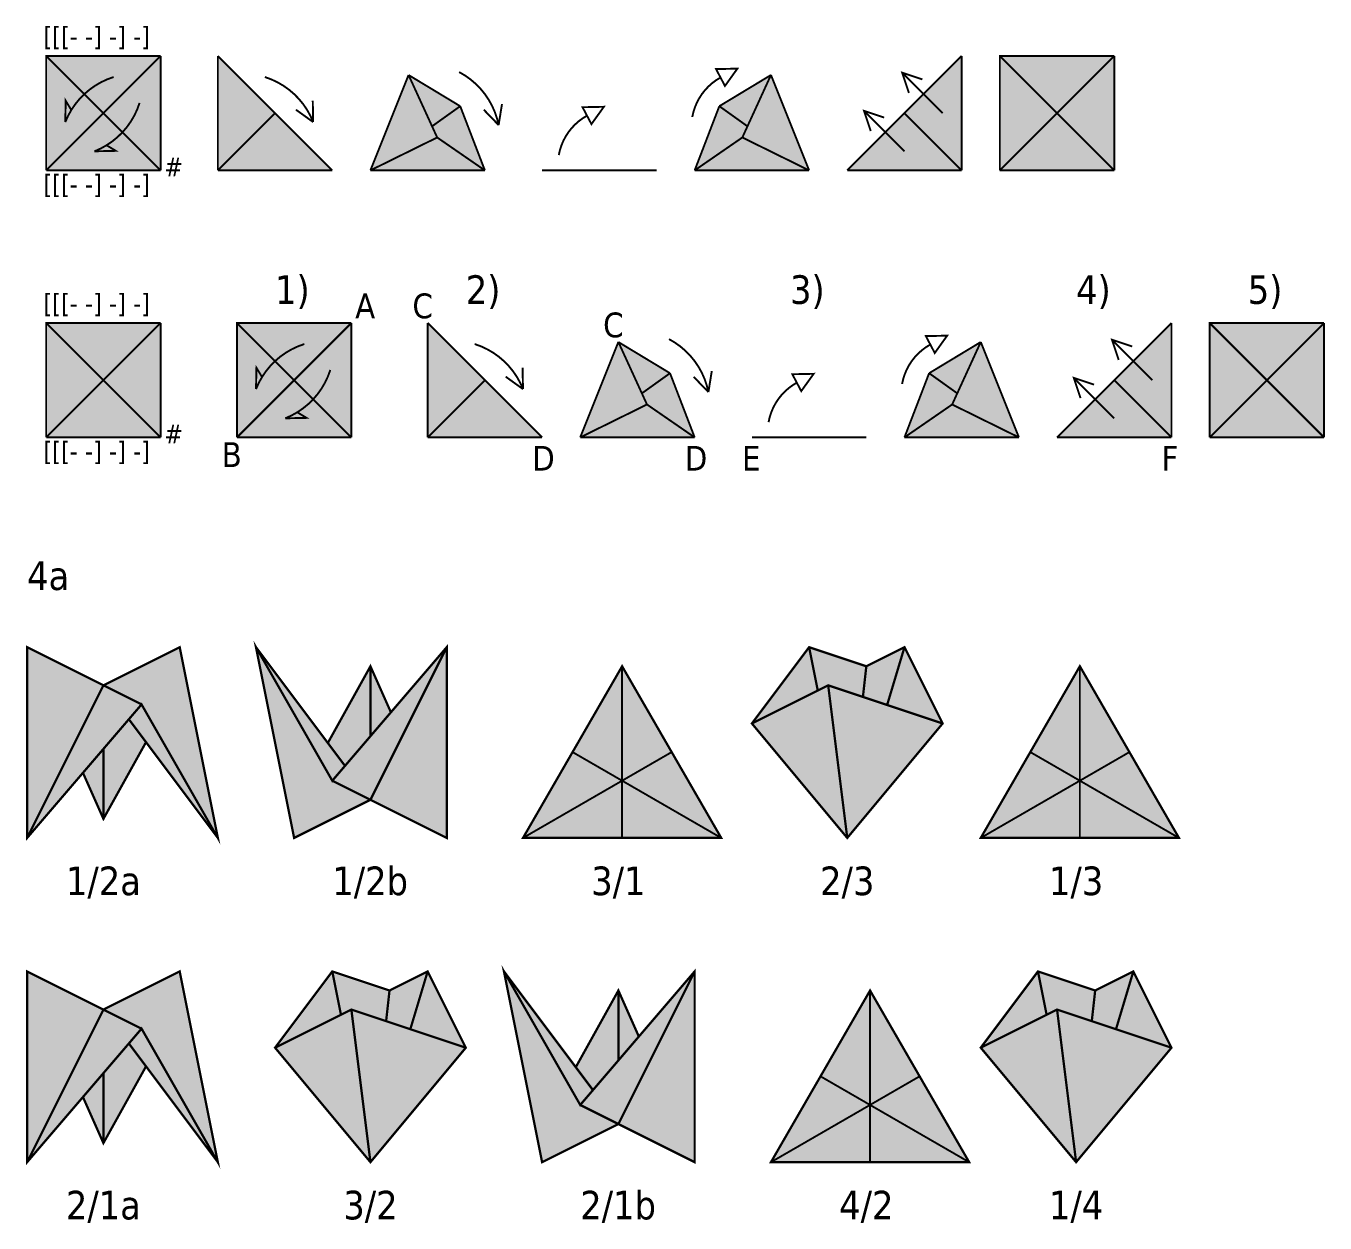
# Model space of a CAD drawing. Header units: inches. Extents: x -12.5 to 77.3, y -38.9 to 8.1.
# Drawn here: x -12.41 to -5.59, y -24.02 to -17.74 of the extents above; entities that cross this region are included whole.
import ezdxf
from ezdxf.enums import TextEntityAlignment as Align

# ---------------------------------------------------------------- set-up
doc = ezdxf.new("R2010")
doc.units = ezdxf.units.IN
doc.header["$LTSCALE"] = 0.2
doc.header["$MEASUREMENT"] = 0
for name, pattern in [('crease . . . . .', [0.4, 0.2, -0.2]), ('mountain __ . . __ . .', [1.25, 0.5, -0.25, 0, -0.25, 0, -0.25]), ('valley __ __ __', [0.75, 0.5, -0.25])]:
    doc.linetypes.add(name, pattern=pattern)
for name, color, linetype in [('edge', 7, 'Continuous'), ('face-1', 151, 'Continuous'), ('face-2', 91, 'Continuous'), ('face-3', 11, 'Continuous'), ('face-4', 191, 'Continuous'), ('face-5', 51, 'Continuous'), ('hinge', 250, 'crease . . . . .'), ('mountain', 12, 'mountain __ . . __ . .'), ('valley', 143, 'valley __ __ __'), ('z-labels', 94, 'Continuous'), ('z-pats', 251, 'Continuous')]:
    doc.layers.add(name, color=color, linetype=linetype)
doc.styles.add('labels', font='')
doc.styles.get('labels').set_extended_font_data('Tahoma')

msp = doc.modelspace()

# ---------------------------------------------------------------- linework, layer by layer
at = {"const_width": 0.01}
for points in [[(-10.135006, -17.984462, -0.226312), (-9.927896, -18.262409, 0.290796)], [(-11.946503, -18.010477, 0.226312), (-12.199993, -18.246892, -0.290796)], [(-11.153497, -18.010477, -0.226312), (-10.900007, -18.246891, 0.290796)], [(-8.912452, -18.220066, -0.226312), (-8.764521, -18.013166, 0.290796)], [(-11.810477, -18.146503, -0.226312), (-12.046892, -18.399993, 0.290796)], [(-9.612452, -18.420066, -0.226312), (-9.464521, -18.213166, 0.290796)], [(-10.946503, -19.410477, 0.226312), (-11.199993, -19.646892, -0.290796)], [(-10.053497, -19.410477, -0.226312), (-9.800007, -19.646891, 0.290796)], [(-9.035006, -19.384462, -0.226312), (-8.827896, -19.662409, 0.290796)], [(-7.812452, -19.620066, -0.226312), (-7.664521, -19.413166, 0.290796)], [(-10.810477, -19.546503, -0.226312), (-11.046892, -19.799993, 0.290796)], [(-8.512452, -19.820066, -0.226312), (-8.364521, -19.613166, 0.290796)]]:
    msp.add_lwpolyline(points, format="xyb", dxfattribs=at)
for points, const_width in [([(-8.741226, -18.057409), (-8.676037, -17.966576), (-8.787816, -17.968925)], 0.01), ([(-9.441226, -18.257409), (-9.376037, -18.166576), (-9.487816, -18.168925)], 0.01), ([(-7.641226, -19.457409), (-7.576037, -19.366576), (-7.687816, -19.368925)], 0.01), ([(-8.341226, -19.657409), (-8.276037, -19.566576), (-8.387816, -19.568925)], 0.01), ([(-11.2, -21), (-10.8, -21.7), (-10.2, -21), (-10.2, -22), (-10.6, -21.8), (-11, -22)], 0.012), ([(-11.399988, -22), (-11.799988, -21.3), (-12.399988, -22), (-12.399988, -21), (-11.999988, -21.2), (-11.599988, -21)], 0.012), ([(-8.6, -21.4), (-8.3, -21), (-8, -21.1), (-7.8, -21), (-7.6, -21.4), (-8.1, -22)], 0.012), ([(-9.280385, -21.1), (-8.76077, -22), (-9.8, -22)], 0.012), ([(-6.880385, -21.1), (-6.36077, -22), (-7.4, -22)], 0.012), ([(-9.9, -22.7), (-9.5, -23.4), (-8.9, -22.7), (-8.9, -23.7), (-9.3, -23.5), (-9.7, -23.7)], 0.012), ([(-11.399988, -23.7), (-11.799988, -23), (-12.399988, -23.7), (-12.399988, -22.7), (-11.999988, -22.9), (-11.599988, -22.7)], 0.012), ([(-11.1, -23.1), (-10.8, -22.7), (-10.5, -22.8), (-10.3, -22.7), (-10.1, -23.1), (-10.6, -23.7)], 0.012), ([(-7.4, -23.1), (-7.1, -22.7), (-6.8, -22.8), (-6.6, -22.7), (-6.4, -23.1), (-6.9, -23.7)], 0.012), ([(-7.980385, -22.8), (-7.46077, -23.7), (-8.5, -23.7)], 0.012)]:
    msp.add_lwpolyline(points, close=True, dxfattribs=dict(const_width=const_width))
for points, const_width in [([(-7.776777, -18.093934), (-7.776777, -18.093934), (-7.812132, -17.987868), (-7.706066, -18.023223)], 0.01), ([(-8.3, -18.5), (-8.5, -18)], 0.01), ([(-7.6, -18.2), (-7.812132, -17.987868)], 0.01), ([(-12.167379, -18.184953), (-12.197644, -18.135112), (-12.199993, -18.246892)], 0.01), ([(-10.99084, -18.181702), (-10.900007, -18.246891)], 0.01), ([(-10.902356, -18.135112), (-10.900007, -18.246891)], 0.01), ([(-10.005603, -18.182023), (-9.927896, -18.262409)], 0.01), ([(-9.910212, -18.152013), (-9.927896, -18.262409)], 0.01), ([(-7.976777, -18.293934), (-7.976777, -18.293934), (-8.012132, -18.187868), (-7.906066, -18.223223)], 0.01), ([(-7.8, -18.4), (-8.012132, -18.187868)], 0.01), ([(-11.984953, -18.367379), (-11.935112, -18.397644), (-12.046892, -18.399993)], 0.01), ([(-7.2, -19.9), (-7.4, -19.4)], 0.01), ([(-6.676777, -19.493934), (-6.676777, -19.493934), (-6.712132, -19.387868), (-6.606066, -19.423223)], 0.01), ([(-6.5, -19.6), (-6.712132, -19.387868)], 0.01), ([(-11.167379, -19.584953), (-11.197644, -19.535112), (-11.199993, -19.646892)], 0.01), ([(-9.802356, -19.535112), (-9.800007, -19.646891)], 0.01), ([(-8.810212, -19.552013), (-8.827896, -19.662409)], 0.01), ([(-9.89084, -19.581702), (-9.800007, -19.646891)], 0.01), ([(-8.905603, -19.582023), (-8.827896, -19.662409)], 0.01), ([(-6.876777, -19.693934), (-6.876777, -19.693934), (-6.912132, -19.587868), (-6.806066, -19.623223)], 0.01), ([(-6.7, -19.8), (-6.912132, -19.587868)], 0.01), ([(-10.984953, -19.767379), (-10.935112, -19.797644), (-11.046892, -19.799993)], 0.01), ([(-11.2, -21), (-10.733333, -21.622222)], 0.012), ([(-10.492683, -21.341463), (-10.6, -21.1), (-10.823404, -21.502128)], 0.012), ([(-8.6, -21.4), (-8.2, -21.2), (-7.6, -21.4)], 0.012), ([(-11.399988, -22), (-11.866655, -21.377778)], 0.012), ([(-12.107305, -21.658537), (-11.999988, -21.9), (-11.776584, -21.497872)], 0.012), ([(-9.9, -22.7), (-9.433333, -23.322222)], 0.012), ([(-9.192683, -23.041463), (-9.3, -22.8), (-9.523404, -23.202128)], 0.012), ([(-11.1, -23.1), (-10.7, -22.9), (-10.1, -23.1)], 0.012), ([(-7.4, -23.1), (-7, -22.9), (-6.4, -23.1)], 0.012), ([(-11.399988, -23.7), (-11.866655, -23.077778)], 0.012), ([(-12.107305, -23.358537), (-11.999988, -23.6), (-11.776584, -23.197872)], 0.012)]:
    msp.add_lwpolyline(points, dxfattribs=dict(const_width=const_width))
at = {"layer": 'edge'}
for points, const_width in [([(-12.3, -18.5), (-12.3, -17.9), (-11.7, -17.9)], 0.01), ([(-11.7, -17.9), (-11.7, -18.5)], 0.01), ([(-11.1, -18.2), (-11.4, -17.9)], 0.01), ([(-11.4, -18.5), (-11.4, -17.9)], 0.01), ([(-8.1, -18.5), (-7.5, -17.9)], 0.01), ([(-7.5, -17.9), (-7.5, -18.5)], 0.01), ([(-7.3, -18.5), (-7.3, -17.9), (-6.7, -17.9)], 0.01), ([(-6.7, -17.9), (-6.7, -18.5)], 0.01), ([(-10.6, -18.5), (-10.4, -18)], 0.01), ([(-10.250006, -18.327512), (-10.4, -18)], 0.01), ([(-10.129268, -18.163415), (-10.4, -18)], 0.01), ([(-8.770732, -18.163415), (-8.5, -18)], 0.01), ([(-8.649994, -18.327512), (-8.5, -18)], 0.01), ([(-10.129268, -18.163415), (-10, -18.5)], 0.01), ([(-8.770732, -18.163415), (-8.9, -18.5)], 0.01), ([(-11.1, -18.2), (-10.8, -18.5)], 0.01), ([(-10.250006, -18.327512), (-10, -18.5)], 0.01), ([(-8.649994, -18.327512), (-8.9, -18.5)], 0.01), ([(-12.3, -18.5), (-11.7, -18.5)], 0.01), ([(-11.4, -18.5), (-10.8, -18.5)], 0.01), ([(-10.6, -18.5), (-10, -18.5)], 0.01), ([(-9.7, -18.5), (-9.1, -18.5)], 0.01), ([(-8.9, -18.5), (-8.3, -18.5)], 0.01), ([(-8.1, -18.5), (-7.5, -18.5)], 0.01), ([(-7.3, -18.5), (-6.7, -18.5)], 0.01), ([(-12.3, -19.9), (-12.3, -19.3), (-11.7, -19.3)], 0.01), ([(-11.7, -19.3), (-11.7, -19.9)], 0.01), ([(-11.3, -19.9), (-11.3, -19.3), (-10.7, -19.3)], 0.01), ([(-10.7, -19.3), (-10.7, -19.9)], 0.01), ([(-10, -19.6), (-10.3, -19.3)], 0.01), ([(-10.3, -19.9), (-10.3, -19.3)], 0.01), ([(-7, -19.9), (-6.4, -19.3)], 0.01), ([(-6.4, -19.3), (-6.4, -19.9)], 0.01), ([(-6.2, -19.9), (-6.2, -19.3), (-5.6, -19.3)], 0.01), ([(-5.6, -19.3), (-5.6, -19.9)], 0.01), ([(-9.5, -19.9), (-9.3, -19.4)], 0.01), ([(-9.150006, -19.727512), (-9.3, -19.4)], 0.01), ([(-9.029268, -19.563415), (-9.3, -19.4)], 0.01), ([(-7.670732, -19.563415), (-7.4, -19.4)], 0.01), ([(-7.549994, -19.727512), (-7.4, -19.4)], 0.01), ([(-10, -19.6), (-9.7, -19.9)], 0.01), ([(-9.029268, -19.563415), (-8.9, -19.9)], 0.01), ([(-7.670732, -19.563415), (-7.8, -19.9)], 0.01), ([(-9.150006, -19.727512), (-8.9, -19.9)], 0.01), ([(-7.549994, -19.727512), (-7.8, -19.9)], 0.01), ([(-12.3, -19.9), (-11.7, -19.9)], 0.01), ([(-11.3, -19.9), (-10.7, -19.9)], 0.01), ([(-10.3, -19.9), (-9.7, -19.9)], 0.01), ([(-9.5, -19.9), (-8.9, -19.9)], 0.01), ([(-8.6, -19.9), (-8, -19.9)], 0.01), ([(-7.8, -19.9), (-7.2, -19.9)], 0.01), ([(-7, -19.9), (-6.4, -19.9)], 0.01), ([(-6.2, -19.9), (-5.6, -19.9)], 0.01), ([(-11.999988, -21.2), (-11.799988, -21.3)], 0.012), ([(-10.6, -21.8), (-10.8, -21.7)], 0.012), ([(-11.999988, -22.9), (-11.799988, -23)], 0.012), ([(-9.3, -23.5), (-9.5, -23.4)], 0.012)]:
    msp.add_lwpolyline(points, dxfattribs=dict(at, const_width=const_width))
at = {"layer": 'face-1'}
for points in [[(-12, -18.2), (-12.3, -17.9), (-12.3, -18.5)], [(-12, -18.2), (-12.3, -17.9), (-11.7, -17.9)], [(-12, -18.2), (-11.7, -18.5), (-11.7, -17.9)], [(-11.1, -18.2), (-11.4, -17.9), (-11.4, -18.5)], [(-7.8, -18.2), (-7.5, -18.5), (-7.5, -17.9)], [(-10.250006, -18.327512), (-10.4, -18), (-10.6, -18.5)], [(-8.649994, -18.327512), (-8.5, -18), (-8.3, -18.5)], [(-12, -18.2), (-11.7, -18.5), (-12.3, -18.5)], [(-11.1, -18.2), (-10.8, -18.5), (-11.4, -18.5)], [(-7.8, -18.2), (-7.5, -18.5), (-8.1, -18.5)], [(-10.250006, -18.327512), (-10, -18.5), (-10.6, -18.5)], [(-8.649994, -18.327512), (-8.9, -18.5), (-8.3, -18.5)], [(-12, -19.6), (-12.3, -19.3), (-12.3, -19.9)], [(-12, -19.6), (-12.3, -19.3), (-11.7, -19.3)], [(-12, -19.6), (-11.7, -19.9), (-11.7, -19.3)], [(-11, -19.6), (-11.3, -19.3), (-11.3, -19.9)], [(-11, -19.6), (-11.3, -19.3), (-10.7, -19.3)], [(-11, -19.6), (-10.7, -19.9), (-10.7, -19.3)], [(-10, -19.6), (-10.3, -19.3), (-10.3, -19.9)], [(-6.7, -19.6), (-6.4, -19.9), (-6.4, -19.3)], [(-9.150006, -19.727512), (-9.3, -19.4), (-9.5, -19.9)], [(-7.549994, -19.727512), (-7.4, -19.4), (-7.2, -19.9)], [(-12, -19.6), (-11.7, -19.9), (-12.3, -19.9)], [(-11, -19.6), (-10.7, -19.9), (-11.3, -19.9)], [(-10, -19.6), (-9.7, -19.9), (-10.3, -19.9)], [(-6.7, -19.6), (-6.4, -19.9), (-7, -19.9)], [(-9.150006, -19.727512), (-8.9, -19.9), (-9.5, -19.9)], [(-7.549994, -19.727512), (-7.8, -19.9), (-7.2, -19.9)], [(-12.399988, -22), (-11.999988, -21.2), (-12.399988, -21)], [(-11.399988, -22), (-11.799988, -21.3), (-11.599988, -21), (-11.999988, -21.2)], [(-10.733333, -21.622222), (-10.8, -21.7), (-11.2, -21)], [(-10.6, -21.1), (-10.6, -21.466667), (-10.823404, -21.502128), (-10.733333, -21.622222)], [(-10.6, -21.1), (-10.492683, -21.341463), (-10.6, -21.466667)], [(-7.140193, -21.55), (-6.880385, -21.7), (-6.880385, -21.1), (-6.880385, -21.7)], [(-6.620577, -21.55), (-6.880385, -21.7), (-6.880385, -21.1), (-6.880385, -21.7)], [(-11.799988, -21.3), (-11.999988, -21.2), (-12.399988, -22)], [(-6.880385, -21.7), (-7.4, -22), (-6.880385, -21.7), (-7.140193, -21.55)], [(-6.880385, -21.7), (-6.36077, -22), (-6.880385, -21.7), (-6.620577, -21.55)], [(-7.4, -22), (-6.880385, -22), (-7.4, -22), (-6.880385, -21.7)], [(-6.36077, -22), (-6.880385, -22), (-6.36077, -22), (-6.880385, -21.7)], [(-9.9, -22.7), (-9.5, -23.4), (-9.7, -23.7), (-9.3, -23.5)], [(-9.5, -23.4), (-9.3, -23.5), (-8.9, -22.7)], [(-8.9, -22.7), (-9.3, -23.5), (-8.9, -23.7)], [(-7.1, -22.7), (-7.4, -23.1), (-7.1, -22.7), (-7.054545, -22.927273)], [(-6.8, -22.8), (-7.1, -22.7), (-6.817857, -22.960714), (-7, -22.9)], [(-7.054545, -22.927273), (-7.1, -22.7), (-7, -22.9)], [(-6.8, -22.8), (-6.817857, -22.960714), (-6.6, -22.7), (-6.690909, -23.00303)], [(-6.690909, -23.00303), (-6.6, -22.7), (-6.4, -23.1)], [(-11.866655, -23.077778), (-11.799988, -23), (-11.399988, -23.7)], [(-11.999988, -23.6), (-11.999988, -23.233333), (-11.776584, -23.197872), (-11.866655, -23.077778)], [(-11.999988, -23.6), (-12.107305, -23.358537), (-11.999988, -23.233333)]]:
    msp.add_solid(points, dxfattribs=at)
at = {"layer": 'face-2'}
for points in [[(-11.2, -21), (-10.8, -21.7), (-11, -22), (-10.6, -21.8)], [(-10.8, -21.7), (-10.6, -21.8), (-10.2, -21)], [(-10.2, -21), (-10.6, -21.8), (-10.2, -22)], [(-8.3, -21), (-8.6, -21.4), (-8.3, -21), (-8.254545, -21.227273)], [(-8, -21.1), (-8.3, -21), (-8.017857, -21.260714), (-8.2, -21.2)], [(-8.254545, -21.227273), (-8.3, -21), (-8.2, -21.2)], [(-8, -21.1), (-8.017857, -21.260714), (-7.8, -21), (-7.890909, -21.30303)], [(-7.890909, -21.30303), (-7.8, -21), (-7.6, -21.4)], [(-11.866655, -21.377778), (-11.799988, -21.3), (-11.399988, -22)], [(-11.999988, -21.9), (-11.999988, -21.533333), (-11.776584, -21.497872), (-11.866655, -21.377778)], [(-11.999988, -21.9), (-12.107305, -21.658537), (-11.999988, -21.533333)], [(-12.399988, -23.7), (-11.999988, -22.9), (-12.399988, -22.7)], [(-11.399988, -23.7), (-11.799988, -23), (-11.599988, -22.7), (-11.999988, -22.9)], [(-9.433333, -23.322222), (-9.5, -23.4), (-9.9, -22.7)], [(-9.3, -22.8), (-9.3, -23.166667), (-9.523404, -23.202128), (-9.433333, -23.322222)], [(-9.3, -22.8), (-9.192683, -23.041463), (-9.3, -23.166667)], [(-11.799988, -23), (-11.999988, -22.9), (-12.399988, -23.7)], [(-11.1, -23.1), (-10.6, -23.7), (-10.7, -22.9)], [(-10.7, -22.9), (-10.6, -23.7), (-10.1, -23.1)]]:
    msp.add_solid(points, dxfattribs=at)
at = {"layer": 'face-3'}
for points in [[(-10.276836, -18.268929), (-10.4, -18), (-10.129268, -18.163415)], [(-10.129268, -18.163415), (-10.276836, -18.268929), (-10, -18.5), (-10.250006, -18.327512)], [(-9.176836, -19.668929), (-9.3, -19.4), (-9.029268, -19.563415)], [(-9.029268, -19.563415), (-9.176836, -19.668929), (-8.9, -19.9), (-9.150006, -19.727512)], [(-9.540193, -21.55), (-9.280385, -21.7), (-9.280385, -21.1), (-9.280385, -21.7)], [(-9.020577, -21.55), (-9.280385, -21.7), (-9.280385, -21.1), (-9.280385, -21.7)], [(-8.6, -21.4), (-8.1, -22), (-8.2, -21.2)], [(-8.2, -21.2), (-8.1, -22), (-7.6, -21.4)], [(-9.280385, -21.7), (-9.8, -22), (-9.280385, -21.7), (-9.540193, -21.55)], [(-9.280385, -21.7), (-8.76077, -22), (-9.280385, -21.7), (-9.020577, -21.55)], [(-9.8, -22), (-9.280385, -22), (-9.8, -22), (-9.280385, -21.7)], [(-8.76077, -22), (-9.280385, -22), (-8.76077, -22), (-9.280385, -21.7)], [(-10.8, -22.7), (-11.1, -23.1), (-10.8, -22.7), (-10.754545, -22.927273)], [(-10.5, -22.8), (-10.8, -22.7), (-10.517857, -22.960714), (-10.7, -22.9)], [(-10.754545, -22.927273), (-10.8, -22.7), (-10.7, -22.9)], [(-10.5, -22.8), (-10.517857, -22.960714), (-10.3, -22.7), (-10.390909, -23.00303)], [(-10.390909, -23.00303), (-10.3, -22.7), (-10.1, -23.1)]]:
    msp.add_solid(points, dxfattribs=at)
at = {"layer": 'face-4'}
for points in [[(-8.623164, -18.268929), (-8.5, -18), (-8.770732, -18.163415)], [(-8.770732, -18.163415), (-8.623164, -18.268929), (-8.9, -18.5), (-8.649994, -18.327512)], [(-7.523164, -19.668929), (-7.4, -19.4), (-7.670732, -19.563415)], [(-7.670732, -19.563415), (-7.523164, -19.668929), (-7.8, -19.9), (-7.549994, -19.727512)], [(-8.240193, -23.25), (-7.980385, -23.4), (-7.980385, -22.8), (-7.980385, -23.4)], [(-7.720577, -23.25), (-7.980385, -23.4), (-7.980385, -22.8), (-7.980385, -23.4)], [(-7.4, -23.1), (-6.9, -23.7), (-7, -22.9)], [(-7, -22.9), (-6.9, -23.7), (-6.4, -23.1)], [(-7.980385, -23.4), (-8.5, -23.7), (-7.980385, -23.4), (-8.240193, -23.25)], [(-7.980385, -23.4), (-7.46077, -23.7), (-7.980385, -23.4), (-7.720577, -23.25)], [(-8.5, -23.7), (-7.980385, -23.7), (-8.5, -23.7), (-7.980385, -23.4)], [(-7.46077, -23.7), (-7.980385, -23.7), (-7.46077, -23.7), (-7.980385, -23.4)]]:
    msp.add_solid(points, dxfattribs=at)
at = {"layer": 'face-5'}
for points in [[(-7, -18.2), (-7.3, -17.9), (-6.7, -17.9)], [(-7, -18.2), (-7.3, -17.9), (-7.3, -18.5)], [(-7, -18.2), (-6.7, -18.5), (-6.7, -17.9)], [(-7, -18.2), (-6.7, -18.5), (-7.3, -18.5)], [(-5.9, -19.6), (-6.2, -19.3), (-5.6, -19.3)], [(-5.9, -19.6), (-6.2, -19.3), (-6.2, -19.9)], [(-5.9, -19.6), (-5.6, -19.9), (-5.6, -19.3)], [(-5.9, -19.6), (-5.6, -19.9), (-6.2, -19.9)]]:
    msp.add_solid(points, dxfattribs=at)
at = {"layer": 'hinge'}
for points, const_width in [([(-12, -18.2), (-11.7, -17.9)], 0.01), ([(-7, -18.2), (-7.3, -17.9)], 0.01), ([(-7, -18.2), (-6.7, -17.9)], 0.01), ([(-12.3, -18.5), (-12, -18.2)], 0.01), ([(-11.4, -18.5), (-11.1, -18.2)], 0.01), ([(-7.8, -18.2), (-7.5, -18.5)], 0.01), ([(-7.3, -18.5), (-7, -18.2)], 0.01), ([(-7, -18.2), (-6.7, -18.5)], 0.01), ([(-12, -19.6), (-12.3, -19.3)], 0.01), ([(-12, -19.6), (-11.7, -19.3)], 0.01), ([(-11, -19.6), (-10.7, -19.3)], 0.01), ([(-5.9, -19.6), (-6.2, -19.3)], 0.01), ([(-5.9, -19.6), (-5.6, -19.3)], 0.01), ([(-12.3, -19.9), (-12, -19.6)], 0.01), ([(-12, -19.6), (-11.7, -19.9)], 0.01), ([(-11.3, -19.9), (-11, -19.6)], 0.01), ([(-10.3, -19.9), (-10, -19.6)], 0.01), ([(-6.7, -19.6), (-6.4, -19.9)], 0.01), ([(-6.2, -19.9), (-5.9, -19.6)], 0.01), ([(-5.9, -19.6), (-5.6, -19.9)], 0.01), ([(-10.2, -21), (-10.6, -21.8)], 0.012), ([(-8.3, -21), (-8.254545, -21.227273)], 0.012), ([(-7.8, -21), (-7.890909, -21.30303)], 0.012), ([(-10.6, -21.1), (-10.6, -21.466667)], 0.012), ([(-9.280385, -21.7), (-9.280385, -21.1)], 0.01), ([(-8, -21.1), (-8.017857, -21.260714)], 0.012), ([(-6.880385, -21.7), (-6.880385, -21.1)], 0.01), ([(-12.399988, -22), (-11.999988, -21.2)], 0.012), ([(-8.2, -21.2), (-8.1, -22)], 0.012), ([(-11.999988, -21.9), (-11.999988, -21.533333)], 0.012), ([(-9.280385, -21.7), (-9.540193, -21.55)], 0.01), ([(-9.280385, -21.7), (-9.020577, -21.55)], 0.01), ([(-6.880385, -21.7), (-7.140193, -21.55)], 0.01), ([(-6.880385, -21.7), (-6.620577, -21.55)], 0.01), ([(-9.280385, -21.7), (-9.8, -22)], 0.01), ([(-9.280385, -21.7), (-9.280385, -22)], 0.01), ([(-9.280385, -21.7), (-8.76077, -22)], 0.01), ([(-6.880385, -21.7), (-7.4, -22)], 0.01), ([(-6.880385, -21.7), (-6.880385, -22)], 0.01), ([(-6.880385, -21.7), (-6.36077, -22)], 0.01), ([(-10.8, -22.7), (-10.754545, -22.927273)], 0.012), ([(-10.3, -22.7), (-10.390909, -23.00303)], 0.012), ([(-8.9, -22.7), (-9.3, -23.5)], 0.012), ([(-7.1, -22.7), (-7.054545, -22.927273)], 0.012), ([(-6.6, -22.7), (-6.690909, -23.00303)], 0.012), ([(-10.5, -22.8), (-10.517857, -22.960714)], 0.012), ([(-9.3, -22.8), (-9.3, -23.166667)], 0.012), ([(-7.980385, -23.4), (-7.980385, -22.8)], 0.01), ([(-6.8, -22.8), (-6.817857, -22.960714)], 0.012), ([(-12.399988, -23.7), (-11.999988, -22.9)], 0.012), ([(-10.7, -22.9), (-10.6, -23.7)], 0.012), ([(-7, -22.9), (-6.9, -23.7)], 0.012), ([(-11.999988, -23.6), (-11.999988, -23.233333)], 0.012), ([(-7.980385, -23.4), (-8.240193, -23.25)], 0.01), ([(-7.980385, -23.4), (-7.720577, -23.25)], 0.01), ([(-7.980385, -23.4), (-8.5, -23.7)], 0.01), ([(-7.980385, -23.4), (-7.980385, -23.7)], 0.01), ([(-7.980385, -23.4), (-7.46077, -23.7)], 0.01)]:
    msp.add_lwpolyline(points, dxfattribs=dict(at, const_width=const_width))
at = {"layer": 'mountain', "const_width": 0.01}
for points in [[(-12, -18.2), (-12.3, -17.9)], [(-12, -18.2), (-11.7, -18.5)], [(-10.6, -18.5), (-10.250006, -18.327512)], [(-8.3, -18.5), (-8.649994, -18.327512)], [(-11, -19.6), (-11.3, -19.3)], [(-11, -19.6), (-10.7, -19.9)], [(-9.5, -19.9), (-9.150006, -19.727512)], [(-7.2, -19.9), (-7.549994, -19.727512)]]:
    msp.add_lwpolyline(points, dxfattribs=at)
at = {"layer": 'valley', "const_width": 0.01}
for points in [[(-10.129268, -18.163415), (-10.276836, -18.268929)], [(-8.770732, -18.163415), (-8.623164, -18.268929)], [(-9.029268, -19.563415), (-9.176836, -19.668929)], [(-7.670732, -19.563415), (-7.523164, -19.668929)]]:
    msp.add_lwpolyline(points, dxfattribs=at)

# ---------------------------------------------------------------- texts
at = {"style": 'labels'}
for s, height, p in [('#', 0.1, (-11.680797, -18.531971)), ('#', 0.1, (-11.680797, -19.931971)), ('4a', 0.15, (-12.4, -20.7)), ('1/2b', 0.15, (-10.8, -22.3)), ('2/1b', 0.15, (-9.5, -24))]:
    msp.add_text(s, height=height, dxfattribs=at).set_placement(p)
for s, p in [('1/2a', (-12, -22.3)), ('3/1', (-9.3, -22.3)), ('2/3', (-8.1, -22.3)), ('1/3', (-6.9, -22.3)), ('2/1a', (-12.000088, -24)), ('3/2', (-10.6, -24)), ('4/2', (-8, -24)), ('1/4', (-6.9, -24))]:
    msp.add_text(s, height=0.15, dxfattribs=at).set_placement(p, align=Align.CENTER)
at = {"layer": 'z-labels', "style": 'labels'}
for s, height, p in [('1)', 0.15, (-11.1, -19.2)), ('2)', 0.15, (-10.1, -19.2)), ('3)', 0.15, (-8.4, -19.2)), ('4)', 0.15, (-6.9, -19.2)), ('5)', 0.15, (-6, -19.2)), ('A', 0.13, (-10.68, -19.275319)), ('C', 0.13, (-10.38, -19.275319)), ('C', 0.13, (-9.38, -19.375319)), ('B', 0.13, (-11.38, -20.055072)), ('D', 0.13, (-9.7518, -20.074346)), ('D', 0.13, (-8.9518, -20.074346)), ('E', 0.13, (-8.6518, -20.074346)), ('F', 0.13, (-6.4518, -20.074346))]:
    msp.add_text(s, height=height, dxfattribs=at).set_placement(p)
at = {"layer": 'z-pats', "style": 'labels'}
for p in [(-12.314662, -17.847132), (-12.314662, -18.622048), (-12.314662, -19.247132), (-12.314662, -20.022048)]:
    msp.add_text('[[[- -] -] -]', height=0.1, dxfattribs=at).set_placement(p)

doc.saveas('drawing.dxf')
